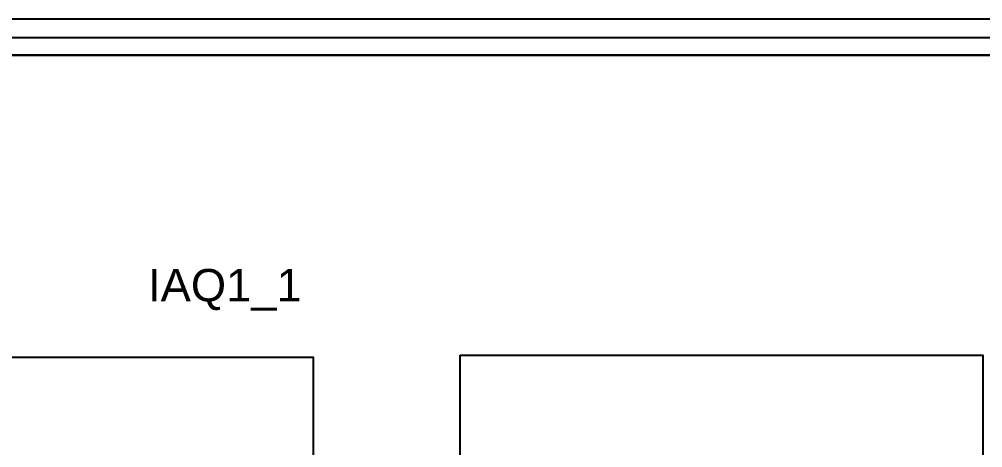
# Model space of a CAD drawing. Header units: inches. Extents: x 4 to 2210, y 3 to 2073.
# Drawn here: x 1184.9 to 1363.1, y 1985.6 to 2064.9 of the extents above; entities that cross this region are included whole.
import ezdxf

# ---------------------------------------------------------------- set-up
doc = ezdxf.new("R2010")
doc.units = ezdxf.units.IN
doc.header["$MEASUREMENT"] = 0
for name, color, linetype in [('Planon_construction', 253, 'Continuous'), ('Planon_floor', 1, 'Continuous'), ('Planon_space_number', 30, 'Continuous'), ('Planon_workspace', 210, 'Continuous'), ('Planon_zone', 70, 'Continuous')]:
    doc.layers.add(name, color=color, linetype=linetype)
doc.styles.add('TEXT', font='arial.ttf')

msp = doc.modelspace()

# ---------------------------------------------------------------- linework, layer by layer
at = {"layer": 'Planon_construction'}
for p, q in [((2208.88, 2064.9), (11.81, 2064.9)), ((1025.19, 2058.28), (2208.88, 2058.28))]:
    msp.add_line(p, q, dxfattribs=at)
msp.add_lwpolyline([(3.81, 2014.28), (15.19, 2014.28), (15.19, 2061.53), (2208.63, 2061.53), (1531.81, 2061.52)], dxfattribs=at)
at = {"layer": 'Planon_floor'}
msp.add_lwpolyline([(2204.28, 2058.28), (2204.28, 2058.28), (1025.19, 2058.28), (1025.19, 2061.53), (15.19, 2061.53), (15.19, 2014.28), (11.82, 2014.28), (11.82, 1895.4), (11.82, 1891.4), (8.9, 1891.4), (8.8, 634.98), (466.19, 8.08), (1746.89, 8.08), (2204.28, 634.98), (2204.28, 2058.28), (2204.28, 2058.28)], dxfattribs=at)
at = {"layer": 'Planon_workspace'}
for points in [[(1142.58, 2002.33), (1239.26, 2002.33), (1239.26, 1854.97), (1142.58, 1854.97)], [(1266.43, 2002.71), (1363.11, 2002.71), (1363.11, 1855.36), (1266.43, 1855.36)]]:
    msp.add_lwpolyline(points, close=True, dxfattribs=at)
at = {"layer": 'Planon_zone'}
msp.add_lwpolyline([(1017.31, 2058.28), (1366.76, 2058.28), (1366.76, 1835.43), (1017.31, 1835.43)], close=True, dxfattribs=at)

# ---------------------------------------------------------------- texts
at = {"layer": 'Planon_space_number', "style": 'TEXT'}
msp.add_text('IAQ1_1', height=6, dxfattribs=at).set_placement((1208.71, 2012.68))

doc.saveas('drawing.dxf')
